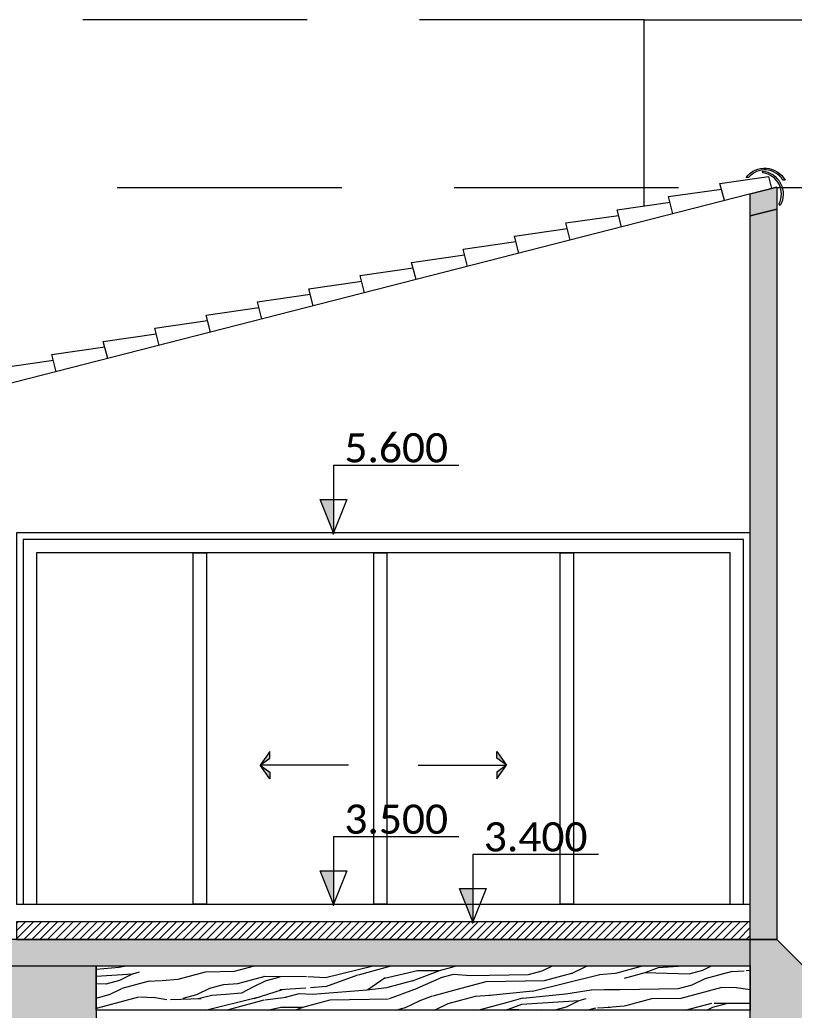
# Model space of a CAD drawing. Header units: metres. Extents: x -197 to 1099, y -24 to 14.
# Drawn here: x -182.46 to -178.08, y 2.9 to 8.5 of the extents above; entities that cross this region are included whole.
import ezdxf
from ezdxf.enums import TextEntityAlignment as Align

# ---------------------------------------------------------------- set-up
doc = ezdxf.new("R2010")
doc.units = ezdxf.units.M
doc.header["$LTSCALE"] = 0.001
doc.header["$PDMODE"] = 34
doc.header["$PDSIZE"] = 0.01
doc.linetypes.add('HIDDENX2', pattern=[19.05, 12.7, -6.35])
doc.layers.get('0').update_dxf_attribs({"lineweight": 13, "true_color": 0x000000})
for name, color, linetype, lineweight, true_color in [('Jach-Anotaciones-CalidaddeLínea  0.13', 7, 'Continuous', 13, 0x000000), ('Jach-Anotaciones-Hatch-Lum100%', 7, 'Continuous', 13, 0x000000), ('Jach-Anotaciones-Hatch-Lum50%', 9, 'Continuous', 13, 0x808080), ('JACH-Anotaciones-Textos-Lum75% @ 0.075', 7, 'Continuous', 13, 0x404040), ('JACH-Arq-Lineas-Proyeccion Niveles cortes', 9, 'HIDDENX2', 13, 0x808080)]:
    doc.layers.add(name, color=color, linetype=linetype, lineweight=lineweight, true_color=true_color)
doc.styles.add('02a-Calibri-JACH(1.8mm)', font='calibri.ttf', dxfattribs={"height": 2.2})
pattern_1 = [(0, (169.421, 45.032), (0, 6.985), [5.08, -1.905]), (90, (169.421, 45.032), (-6.985, 4e-16), [5.08, -1.905])]

# ---------------------------------------------------------------- blocks, each defined once
blk = doc.blocks.new('A$C51db089b')
at = {"layer": 'Jach-Anotaciones-Hatch-Lum50%', "lineweight": 0, "ltscale": 100}
h = blk.add_hatch(color=256, dxfattribs=at)
h.dxf.hatch_style = 1
h.paths.add_polyline_path([(0, 0.0776), (0.0554, 0.1173), (0.0554, 0.1552)])
h = blk.add_hatch(color=256, dxfattribs=at)
h.dxf.hatch_style = 1
h.paths.add_polyline_path([(0, 0.0776), (0.0554, 0.038), (0.0554, 0)])
at = {"lineweight": 0, "ltscale": 100}
for points in [[(0, 0.0776), (0.0554, 0.1173), (0.0554, 0.1552)], [(0, 0.0776), (0.0554, 0.038), (0.0554, 0)]]:
    blk.add_lwpolyline(points, close=True, dxfattribs=at)
blk.add_lwpolyline([(0.5, 0.0776), (0, 0.0776)], dxfattribs=at)
blk = doc.blocks.new('*U593')
at = {"lineweight": 0, "ltscale": 100}
h = blk.add_hatch(dxfattribs=at)
h.set_pattern_fill('ANGLE', color=256)
h.set_pattern_definition(pattern_1)
h.paths.add_polyline_path([(0, 2.5), (0, 0), (1, 2.5)])
h = blk.add_hatch(color=256, dxfattribs=at)
h.dxf.hatch_style = 1
h.paths.add_polyline_path([(0, 2.5), (0, 0), (1, 2.5)])
for points in [[(0, 5.099), (-9.466, 5.099)], [(0, 5.099), (0, 1.25)]]:
    blk.add_lwpolyline(points, dxfattribs=at)
for points in [[(0, 0), (1, 2.5), (-1, 2.5)], [(0, 2.5), (0, 0), (1, 2.5)]]:
    blk.add_lwpolyline(points, close=True, dxfattribs=at)
blk.add_point((0, 0), dxfattribs=at)
at = {"lineweight": 0, "ltscale": 100, "style": '02a-Calibri-JACH(1.8mm)'}
blk.add_attdef('ALT', text='', height=2.2, dxfattribs=at).set_placement((-4.733, 6.401), align=Align.MIDDLE_CENTER)
blk = doc.blocks.new('*U594')
at = {"lineweight": 0, "ltscale": 100}
h = blk.add_hatch(dxfattribs=at)
h.set_pattern_fill('ANGLE', color=256)
h.set_pattern_definition(pattern_1)
h.paths.add_polyline_path([(0, 2.5), (0, 0), (1, 2.5)])
h = blk.add_hatch(color=256, dxfattribs=at)
h.dxf.hatch_style = 1
h.paths.add_polyline_path([(0, 2.5), (0, 0), (1, 2.5)])
for points in [[(0, 5.099), (-9.466, 5.099)], [(0, 5.099), (0, 1.25)]]:
    blk.add_lwpolyline(points, dxfattribs=at)
for points in [[(0, 0), (1, 2.5), (-1, 2.5)], [(0, 2.5), (0, 0), (1, 2.5)]]:
    blk.add_lwpolyline(points, close=True, dxfattribs=at)
blk.add_point((0, 0), dxfattribs=at)
at = {"lineweight": 0, "ltscale": 100, "style": '02a-Calibri-JACH(1.8mm)'}
blk.add_attdef('ALT', text='', height=2.2, dxfattribs=at).set_placement((-4.733, 6.401), align=Align.MIDDLE_CENTER)
blk = doc.blocks.new('*U595')
at = {"lineweight": 0, "ltscale": 100}
h = blk.add_hatch(dxfattribs=at)
h.set_pattern_fill('ANGLE', color=256)
h.set_pattern_definition(pattern_1)
h.paths.add_polyline_path([(0, 2.5), (0, 0), (1, 2.5)])
h = blk.add_hatch(color=256, dxfattribs=at)
h.dxf.hatch_style = 1
h.paths.add_polyline_path([(0, 2.5), (0, 0), (1, 2.5)])
for points in [[(0, 5.099), (-9.466, 5.099)], [(0, 5.099), (0, 1.25)]]:
    blk.add_lwpolyline(points, dxfattribs=at)
for points in [[(0, 0), (1, 2.5), (-1, 2.5)], [(0, 2.5), (0, 0), (1, 2.5)]]:
    blk.add_lwpolyline(points, close=True, dxfattribs=at)
blk.add_point((0, 0), dxfattribs=at)
at = {"lineweight": 0, "ltscale": 100, "style": '02a-Calibri-JACH(1.8mm)'}
blk.add_attdef('ALT', text='', height=2.2, dxfattribs=at).set_placement((-4.733, 6.401), align=Align.MIDDLE_CENTER)

msp = doc.modelspace()

# ---------------------------------------------------------------- hatches: boundary and pattern name
at = {"layer": 'Jach-Anotaciones-Hatch-Lum100%', "ltscale": 100}
h = msp.add_hatch(color=256, dxfattribs=at)
h.dxf.hatch_style = 1
h.paths.add_polyline_path([(-178.1772, 7.55366), (-178.1772, 7.42978), (-178.3272, 7.39137), (-178.32718, 7.51525)])
h = msp.add_hatch(color=256, dxfattribs=at)
h.dxf.hatch_style = 1
h.paths.add_polyline_path([(-178.3272, 7.39137), (-178.1772, 7.42978), (-178.17715, 3.29881), (-178.32715, 3.30119)])
h = msp.add_hatch(color=256, dxfattribs=at)
h.dxf.hatch_style = 1
h.paths.add_polyline_path([(-178.32715, 3.29998), (-182.62715, 3.30002), (-182.62715, 3.15002), (-178.32715, 3.14998)])
h = msp.add_hatch(color=256, dxfattribs=at)
h.dxf.hatch_style = 1
h.paths.add_polyline_path([(-178.32715, 3.3), (-178.17715, 3.30001), (-178.02715, 3.15), (-178.02715, 0.35), (-178.32715, 0.35), (-178.32715, 1.25), (-178.17715, 1.25), (-178.17715, 2.45), (-178.32715, 2.45)])
h = msp.add_hatch(color=256, dxfattribs=at)
h.dxf.hatch_style = 1
h.paths.add_polyline_path([(-182.62715, 3.15), (-182.02715, 3.15), (-182.02715, 0.35), (-182.62715, 0.35)])
at = {"layer": 'Jach-Anotaciones-Hatch-Lum50%', "ltscale": 100}
h = msp.add_hatch(dxfattribs=at)
h.set_pattern_fill('ANSI31', color=256, scale=0.01)
h.set_pattern_definition([(45, (-228.027402, 0.05), (-0.02245064, 0.02245064), [])])
h.paths.add_polyline_path([(-182.47715, 3.3), (-178.32715, 3.3), (-178.32715, 3.4), (-182.47715, 3.4)])
h = msp.add_hatch(dxfattribs=at)
h.set_pattern_fill('WOOD_01', color=256, scale=0.8, angle=15, pattern_type=2)
h.set_pattern_definition([(15, (-227.64026, 0.69975), (-0.207055, 0.772741), [0.16, -0.64]), (23.9726, (-227.52072, 0.284538), (4.429389244, 2.01507025), [0.153883, -15.234423]), (20.7105, (-227.54087, 0.32883), (6.74761385, 2.63622662), [0.160798, -7.879101]), (359.5779, (-227.60299, 0.560654), (9.121309987, -0.040604702), [0.240666, -23.825902]), (8.6599, (-227.65586, 0.8198), (0.77274048, 0.20705688), [0.144886, -7.099421]), (0.0686, (-227.51466, 0.38555), (3.298017536, 0.05548154), [0.124194, -12.295146]), (3.6901, (-227.90521, 0.76127), (0.7727408, 0.2070556), [0.326338, -3.752878]), (20.7105, (-227.50209, 0.21499), (6.74761385, 2.63622662), [0.080399, -7.9595]), (15, (-227.5968, 0.5375), (-0.207055, 0.772741), [0.08, -0.72]), (15, (-227.7762, 0.5888), (-0.207055, 0.772741), [0.24, -0.56]), (26.3099, (-227.65268, 0.74611), (2.88390776, 1.6009596), [0.081584, -3.997631]), (17.7263, (-227.653346, 0.43949), (15.247759037, 4.913842366), [0.16819, -16.650846]), (7.4054, (-227.608497, 0.42666), (6.388979107, 0.88370608), [0.121062, -11.985134]), (15, (-227.56845, 0.1227), (-0.207055, 0.772741), [0.16, -0.64]), (13.8309, (-227.635375, 0.063326), (0.7727406436, 0.2070558675), [0.3920816, -38.81608]), (15, (-227.7907, 0.6429), (-0.207055, 0.772741), [0.08, -0.72]), (15, (-227.72996, 0.7254), (-0.207055, 0.772741), [0.08, -0.72]), (15, (-228.0963, 0.7018), (-0.207055, 0.772741), [0.12, -0.68]), (5.5377, (-227.89804, 0.79632), (0.77274064, 0.20705555), [0.24331, -4.622899]), (15, (-228.1453, 0.7301), (-0.207055, 0.772741), [0.16, -0.64]), (15, (-228.044, 0.0118), (-0.207055, 0.772741), [0.088, -0.712]), (15, (-227.6602, 0.15605), (-0.207055, 0.772741), [0.08, -0.72]), (15, (-228.0605, 0.0736), (-0.207055, 0.772741), [0.168, -0.632]), (20.4403, (-227.678856, 0.2256), (7.520352223, 2.84328893), [0.16876, -16.707258]), (15, (-227.6877, 0.2895), (-0.207055, 0.772741), [0.152, -0.648]), (15, (-228.09366, 0.1973), (-0.207055, 0.772741), [0.088, -0.712]), (13.8309, (-228.03406, 0.345762), (0.7727406436, 0.2070558675), [0.3920816, -38.81608]), (15, (-227.98315, 0.43394), (-0.207055, 0.772741), [0.08, -0.72]), (15, (-228.0666, 0.4364), (-0.207055, 0.772741), [0.08, -0.72]), (15, (-227.7575, 0.51924), (-0.207055, 0.772741), [0.16, -0.64]), (15, (-227.9162, 0.4933), (-0.207055, 0.772741), [0.08, -0.72]), (15, (-228.0956, 0.5446), (-0.207055, 0.772741), [0.16, -0.64]), (34.6538, (-227.80002, 0.27596), (7.671927645, 5.3685661), [0.118929, -11.773925]), (26.3099, (-227.98936, 0.45713), (2.88390776, 1.6009596), [0.081584, -3.997631]), (26.3099, (-227.66991, 0.50131), (2.88390776, 1.6009596), [0.081584, -3.997631]), (20.7105, (-227.98041, 0.732836), (6.74761385, 2.63622662), [0.080399, -7.9595]), (4.6952, (-228.23446, 0.72274), (4.84349809, 0.46959485), [0.089442, -8.854828]), (3.6901, (-227.95896, 0.0346), (0.7727408, 0.2070556), [0.081584, -3.997631]), (105, (-227.87755, 0.03985), (-0.772741, -0.207055), [0, -0.8]), (1.6076, (-228.155776, 0.4291), (13.964806047, 0.42899996), [0.172696, -17.096923]), (26.3099, (-227.71339, 0.66359), (2.88390776, 1.6009596), [0.081584, -3.997631]), (25.3048, (-227.58295, 0.17676), (3.65664872, 1.80801374), [0.089442, -8.854828]), (3.6901, (-227.90587, 0.45465), (0.7727408, 0.2070556), [0.081584, -3.997631]), (3.6901, (-227.83895, 0.51399), (0.7727408, 0.2070556), [0.081584, -3.997631]), (356.5651, (-228.13507, 0.35183), (0.7727403, 0.2070561), [0.101193, -2.428629]), (0.9638, (-228.12047, 0.63733), (0.7727401, 0.2070561), [0.329849, -2.968635]), (358.3008, (-227.98041, 0.732836), (5.82329377, -0.09608983), [0.250567, -8.101676]), (15, (-227.9908, 0.7715), (-0.207055, 0.772741), [0.096, -0.704]), (0.9638, (-227.89825, 0.11712), (0.7727401, 0.2070561), [0.329849, -2.968635]), (0.9638, (-227.99002, 0.1505), (0.7727401, 0.2070561), [0.329849, -2.968635]), (0.9638, (-228.00866, 0.22005), (0.7727401, 0.2070561), [0.329849, -2.968635]), (4.6952, (-228.184764, 0.53728), (4.84349809, 0.46959485), [0.089442, -8.854828]), (0.9638, (-227.94107, 0.58602), (0.7727401, 0.2070561), [0.164924, -3.13356]), (4.6952, (-228.118506, 0.290006), (4.84349809, 0.46959485), [0.089442, -8.854828]), (12.6141, (-227.702187, 0.343583), (0.772740365, 0.207056173), [0.192166, -19.024492]), (4.6952, (-227.82446, 0.4599), (4.84349809, 0.46959485), [0.089442, -8.854828]), (27.5288, (-227.73532, 0.46722), (2.88390792, 1.60096117), [0.073756, -7.301879]), (4.5626, (-228.108153, 0.251369), (8.9142544634, 0.732137535), [0.309115, -30.602364]), (6.8699, (-227.80002, 0.27596), (0.7727403, 0.20705494), [0.113137, -5.543717]), (19.7636, (-228.029363, 0.29733), (8.29309377, 3.05034164), [0.192666, -9.44061]), (15, (-227.84805, 0.3625), (-0.207055, 0.772741), [0.248, -0.552]), (359.7449, (-228.21168, 0.63774), (3.29801731, 0.05548152), [0.091214, -9.030189]), (5.5377, (-227.87755, 0.03985), (0.77274064, 0.20705555), [0.24331, -4.622899]), (355.0169, (-228.08331, 0.15864), (2.52527699, -0.15157446), [0.093638, -9.270122]), (15, (-227.57955, 0.7823), (-0.207055, 0.772741), [0.04, -0.76]), (15, (-227.48844, 0.4423), (-0.207055, 0.772741), [0.08, -0.72]), (26.3099, (-227.4139, 0.16408), (2.88390776, 1.6009596), [0.081584, -3.997631]), (15, (-227.4269, 0.2434), (-0.207055, 0.772741), [0.144, -0.656]), (358.3008, (-227.54435, 0.650906), (5.82329377, -0.09608983), [0.083522, -8.268721]), (3.0207, (-227.49314, 0.4907), (15.51052049, 0.842238517), [0.147206, -26.840515]), (105, (-227.4139, 0.1641), (-0.772741, -0.207055), [0, -0.8]), (15, (-227.3408, 0.2002), (-0.207055, 0.772741), [0.072, -0.728]), (15, (-227.3801, 0.3471), (-0.207055, 0.772741), [0.072, -0.728]), (15, (-227.3905, 0.3857), (-0.207055, 0.772741), [0.072, -0.728]), (351.0376, (-227.460864, 0.64843), (6.03034759, -0.86882501), [0.078791, -7.80029]), (3.5163, (-227.485711, 0.741158), (4.0707907198, 0.2624153776), [0.0734704, -52.17242]), (356.5651, (-227.41117, 0.46297), (0.7727403, 0.2070561), [0.075894, -2.453926]), (2.4712, (-227.51263, 0.84161), (4.0707587, 0.2625359), [0.073756, -7.301879])])
h.paths.add_polyline_path([(-182.02715, 3.15), (-178.32715, 3.15), (-178.32715, 2.9), (-182.02715, 2.9)])

# ---------------------------------------------------------------- linework, layer by layer
at = {"layer": 'Jach-Anotaciones-CalidaddeLínea  0.13', "ltscale": 100}
for points in [[(-178.92715, 7.44775), (-178.92715, 8.5), (-176.82715, 8.5), (-176.82715, 7.55), (-178.1772, 7.55)], [(-178.47363, 7.47774), (-178.49844, 7.57461), (-178.22483, 7.61405)], [(-178.22483, 7.61405), (-178.20738, 7.54593)], [(-178.1772, 7.55366), (-183.65638, 6.15047)], [(-178.76426, 7.40331), (-178.78906, 7.50019), (-178.49041, 7.54323)], [(-179.05488, 7.32889), (-179.07969, 7.42576), (-178.78103, 7.46881)], [(-179.3455, 7.25446), (-179.37031, 7.35133), (-179.07165, 7.39438)], [(-179.63612, 7.18003), (-179.66093, 7.27691), (-179.36227, 7.31995)], [(-179.92674, 7.10561), (-179.95155, 7.20248), (-179.65289, 7.24553)], [(-180.21736, 7.03118), (-180.24217, 7.12806), (-179.94351, 7.1711)], [(-180.50798, 6.95675), (-180.53279, 7.05363), (-180.23413, 7.09667)], [(-180.7986, 6.88233), (-180.82341, 6.9792), (-180.52476, 7.02225)], [(-181.08923, 6.8079), (-181.11403, 6.90478), (-180.81538, 6.94782)], [(-181.37985, 6.73348), (-181.40466, 6.83035), (-181.106, 6.87339)], [(-181.67047, 6.65905), (-181.69528, 6.75592), (-181.39662, 6.79897)], [(-181.96109, 6.58462), (-181.9859, 6.6815), (-181.68724, 6.72454)], [(-182.25171, 6.5102), (-182.27652, 6.60707), (-181.97786, 6.65011)], [(-182.54233, 6.43577), (-182.56714, 6.53264), (-182.26848, 6.57569)]]:
    msp.add_lwpolyline(points, dxfattribs=at)
for points in [[(-178.3377, 7.60781), (-178.34977, 7.60866, -0.5454545), (-178.13032, 7.59318), (-178.14239, 7.59403, 0.5107539)], [(-178.25379, 7.634), (-178.25936, 7.64475, -0.5454545), (-178.15814, 7.44941), (-178.16371, 7.46016, 0.5107539)]]:
    msp.add_lwpolyline(points, format="xyb", close=True, dxfattribs=at)
for points in [[(-178.1772, 7.55366), (-178.1772, 7.42978), (-178.3272, 7.39137), (-178.32718, 7.51525)], [(-178.3272, 7.39137), (-178.1772, 7.42978), (-178.17715, 3.29881), (-178.32715, 3.30119)], [(-182.47715, 3.5), (-178.32715, 3.5), (-178.32715, 5.6), (-182.47715, 5.6)], [(-182.43915, 3.5), (-178.36515, 3.5), (-178.36515, 5.562), (-182.43915, 5.562)], [(-182.36415, 3.5), (-178.44015, 3.5), (-178.44015, 5.487), (-182.36415, 5.487)], [(-181.47716, 5.48698), (-181.40216, 5.48698), (-181.40216, 3.49998), (-181.47716, 3.49998)], [(-180.45662, 5.487), (-180.38162, 5.487), (-180.38162, 3.5), (-180.45662, 3.5)], [(-179.40217, 5.487), (-179.32717, 5.487), (-179.32717, 3.5), (-179.40217, 3.5)], [(-182.47715, 3.3), (-178.32715, 3.3), (-178.32715, 3.4), (-182.47715, 3.4)], [(-178.32715, 3.3), (-182.62715, 3.3), (-182.62715, 3.15), (-178.32715, 3.15)], [(-178.32715, 3.3), (-178.17715, 3.30001), (-178.02715, 3.15), (-178.02715, 0.35), (-178.32715, 0.35), (-178.32715, 1.25), (-178.17715, 1.25), (-178.17715, 2.45), (-178.32715, 2.45)], [(-182.62715, 3.15), (-182.02715, 3.15), (-182.02715, 0.35), (-182.62715, 0.35)], [(-182.02715, 3.15), (-178.32715, 3.15), (-178.32715, 2.9), (-182.02715, 2.9)]]:
    msp.add_lwpolyline(points, close=True, dxfattribs=at)
at = {"layer": 'JACH-Arq-Lineas-Proyeccion Niveles cortes', "ltscale": 100}
for points in [[(-178.92715, 8.5), (-185.18914, 8.5)], [(-176.82715, 7.55), (-185.18914, 7.55)]]:
    msp.add_lwpolyline(points, dxfattribs=at)

# ---------------------------------------------------------------- block references
at = {"ltscale": 100}
msp.add_blockref('A$C51db089b', (-181.09925, 4.20819), dxfattribs=at)
at = {"ltscale": 100, "xscale": -1}
msp.add_blockref('A$C51db089b', (-179.70505, 4.20819), dxfattribs=at)
at = {"layer": 'JACH-Anotaciones-Textos-Lum75% @ 0.075', "ltscale": 100}
ref = msp.add_blockref('*U593', (-180.68434, 5.6), dxfattribs=dict(at, xscale=-0.075, yscale=0.075, zscale=0.075))
ref.add_attrib('ALT', '5.600', dxfattribs={"layer": '0', "lineweight": 0, "ltscale": 100, "height": 0.165, "style": '02a-Calibri-JACH(1.8mm)'}).set_placement((-180.32938, 6.08006), align=Align.MIDDLE_CENTER)
ref = msp.add_blockref('*U594', (-180.68434, 3.5), dxfattribs=dict(at, xscale=-0.075, yscale=0.075, zscale=0.075))
ref.add_attrib('ALT', '3.500', dxfattribs={"layer": '0', "lineweight": 0, "ltscale": 100, "height": 0.165, "style": '02a-Calibri-JACH(1.8mm)'}).set_placement((-180.32938, 3.98006), align=Align.MIDDLE_CENTER)
ref = msp.add_blockref('*U595', (-179.89586, 3.4), dxfattribs=dict(at, xscale=-0.075, yscale=0.075, zscale=0.075))
ref.add_attrib('ALT', '3.400', dxfattribs={"layer": '0', "lineweight": 0, "ltscale": 100, "height": 0.165, "style": '02a-Calibri-JACH(1.8mm)'}).set_placement((-179.5409, 3.88006), align=Align.MIDDLE_CENTER)

doc.saveas('drawing.dxf')
